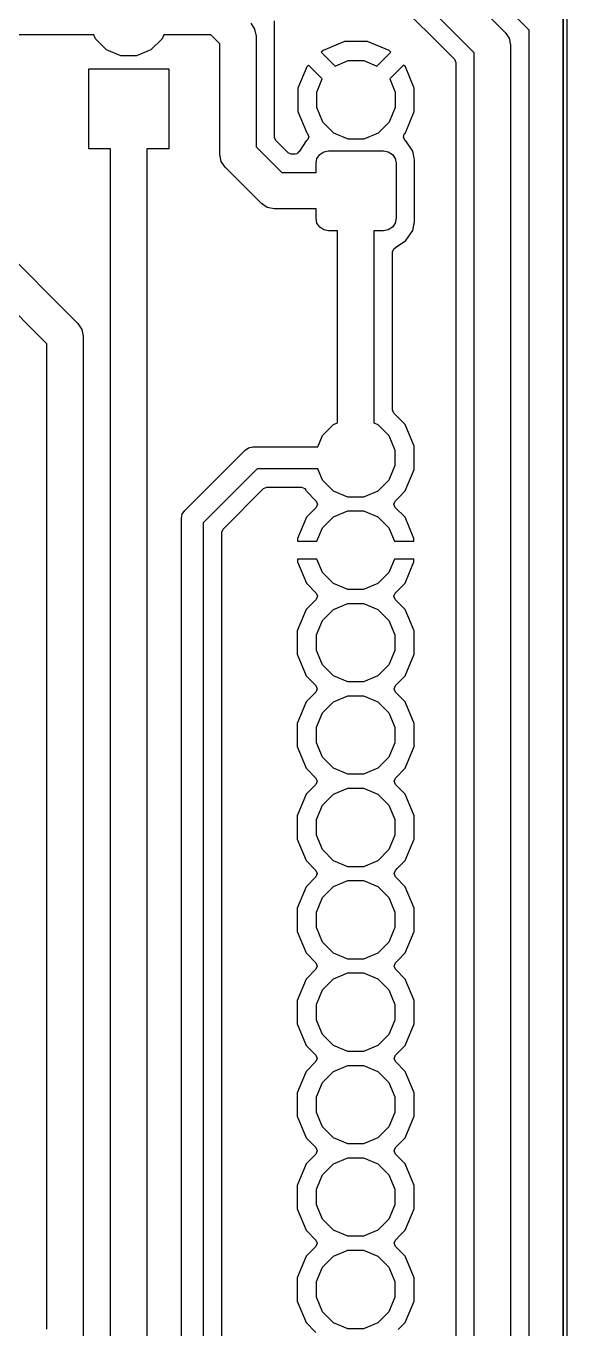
# Model space of a CAD drawing. Header units: millimetres. Extents: x 102.9 to 147, y -135 to -49.9.
# Drawn here: x 132.18 to 147.05, y -115.79 to -79.97 of the extents above; entities that cross this region are included whole.
import ezdxf

# ---------------------------------------------------------------- set-up
doc = ezdxf.new("R2010")
doc.units = ezdxf.units.MM
doc.layers.add('B.Cu', color=153, linetype='CONTINUOUS', true_color=0x4d7fc4)

msp = doc.modelspace()

# ---------------------------------------------------------------- linework, layer by layer
at = {"layer": 'B.Cu', "linetype": 'CONTINUOUS'}
for p, q in [((146.95, -134.95), (146.95, -50.05)), ((147.05, -50), (147.05, -135)), ((146.9495, -50.1745), (146.9495, -134.8255)), ((134.603553, -69.396447), (145.353554, -80.146447)), ((144.5, -80.707106), (134.042894, -70.25)), ((133.868585, -70.794819), (143.955181, -80.881415)), ((146.008501, -80.082266), (137.48964, -71.563405)), ((139.0085, -80.691852), (139.0085, -79.832265)), ((134.039353, -80.21), (131.460647, -80.21)), ((134.085383, -80.321127), (134.039353, -80.21)), ((135.960647, -80.21), (135.914617, -80.321127)), ((137.252894, -80.21), (135.960647, -80.21)), ((137.5, -80.457106), (137.252894, -80.21)), ((138.353553, -79.896446), (138.46194, -80.058658)), ((138.46194, -80.058658), (138.5, -80.25)), ((145.353554, -80.146447), (145.46194, -80.308658)), ((146.008501, -80.942396), (146.008501, -80.082266)), ((134.388873, -80.624617), (134.085383, -80.321127)), ((135.914617, -80.321127), (135.611127, -80.624617)), ((137.5, -83.5), (137.5, -80.457106)), ((138.5, -80.25), (138.5, -83.292893)), ((140.931738, -80.4), (140.343672, -80.643585)), ((141.568261, -80.4), (140.931738, -80.4)), ((142.156327, -80.643585), (141.568261, -80.4)), ((145.46194, -80.308658), (145.5, -80.5)), ((145.5, -80.5), (145.5, -123)), ((134.785401, -80.788864), (134.388873, -80.624617)), ((135.214599, -80.788864), (134.785401, -80.788864)), ((135.611127, -80.624617), (135.214599, -80.788864)), ((139.0085, -83.030903), (139.0085, -80.691852)), ((140.343671, -80.643586), (140.295406, -80.691852)), ((140.295406, -80.691852), (140.674273, -81.070719)), ((140.343672, -80.643585), (140.343671, -80.643586)), ((140.674273, -81.070719), (141.035401, -80.921136)), ((141.035401, -80.921136), (141.464599, -80.921136)), ((141.464599, -80.921136), (141.825726, -81.070719)), ((141.825726, -81.070719), (142.204594, -80.691852)), ((142.204594, -80.691852), (142.156327, -80.643585)), ((143.955181, -80.881415), (143.9915, -80.969096)), ((144.5, -122.792893), (144.5, -80.707106)), ((133.9, -83.35), (133.9, -81.15)), ((133.9, -81.15), (136.1, -81.15)), ((136.1, -81.15), (136.1, -83.35)), ((139.893585, -81.093672), (139.65, -81.681738)), ((139.893586, -81.093671), (139.893585, -81.093672)), ((139.941852, -81.045406), (139.893586, -81.093671)), ((140.320719, -81.424273), (139.941852, -81.045406)), ((142.558148, -81.045406), (142.17928, -81.424273)), ((142.606414, -81.093672), (142.558148, -81.045406)), ((142.849999, -81.681738), (142.606414, -81.093672)), ((143.9915, -80.969096), (143.9915, -122.530904)), ((146.0085, -80.942401), (146.008501, -80.942396)), ((146.0085, -123.417735), (146.0085, -80.942401)), ((140.171136, -81.785401), (140.320719, -81.424273)), ((142.17928, -81.424273), (142.328864, -81.785401)), ((139.65, -81.681738), (139.65, -82.318261)), ((140.171136, -82.214599), (140.171136, -81.785401)), ((142.328864, -81.785401), (142.328864, -82.214599)), ((142.85, -81.681741), (142.849999, -81.681738)), ((142.85, -82.318258), (142.85, -81.681741)), ((139.65, -82.318261), (139.893585, -82.906327)), ((140.335383, -82.611127), (140.171136, -82.214599)), ((142.328864, -82.214599), (142.164617, -82.611127)), ((142.606414, -82.906327), (142.849999, -82.318261)), ((142.849999, -82.318261), (142.85, -82.318258)), ((140.638873, -82.914617), (140.335383, -82.611127)), ((142.164617, -82.611127), (141.861127, -82.914617)), ((139.044819, -83.118584), (139.0085, -83.030903)), ((139.893585, -82.906327), (139.914697, -82.927439)), ((139.914697, -82.927439), (139.951016, -83.01512)), ((139.951016, -83.01512), (139.914697, -83.102801)), ((141.035401, -83.078864), (140.638873, -82.914617)), ((141.464599, -83.078864), (141.035401, -83.078864)), ((141.861127, -82.914617), (141.464599, -83.078864)), ((142.551366, -83.039314), (142.56988, -82.946231)), ((142.604092, -83.118223), (142.551366, -83.039314)), ((142.56988, -82.946231), (142.585303, -82.927438)), ((142.585303, -82.927438), (142.606414, -82.906327)), ((134.5, -83.35), (133.9, -83.35)), ((134.5, -116.792894), (134.5, -83.35)), ((136.1, -83.35), (135.5, -83.35)), ((135.5, -83.35), (135.5, -117)), ((138.5, -83.292893), (139.207107, -84)), ((139.381416, -83.455181), (139.044819, -83.118584)), ((139.671959, -83.432395), (139.662521, -83.455181)), ((139.683454, -83.420899), (139.671959, -83.432395)), ((139.684163, -83.421373), (139.683454, -83.420899)), ((139.686541, -83.417813), (139.684163, -83.421373)), ((139.6894, -83.414955), (139.686541, -83.417813)), ((139.690947, -83.411219), (139.6894, -83.414955)), ((139.879311, -83.129312), (139.690947, -83.411219)), ((139.879315, -83.129308), (139.879311, -83.129312)), ((139.89591, -83.11822), (139.879315, -83.129308)), ((139.914697, -83.102801), (139.89591, -83.11822)), ((140.250682, -83.500682), (140.362203, -83.426166)), ((140.362203, -83.426166), (140.49375, -83.4)), ((140.49375, -83.4), (142.00625, -83.4)), ((142.00625, -83.4), (142.137797, -83.426166)), ((142.137797, -83.426166), (142.249318, -83.500682)), ((142.620688, -83.129312), (142.604092, -83.118223)), ((142.809052, -83.411218), (142.620688, -83.129312)), ((142.809052, -83.411219), (142.809052, -83.411218)), ((142.809053, -83.41122), (142.809052, -83.411219)), ((142.836339, -83.548402), (142.809053, -83.41122)), ((137.53806, -83.691342), (137.5, -83.5)), ((137.646447, -83.853553), (137.53806, -83.691342)), ((139.469097, -83.4915), (139.381416, -83.455181)), ((139.57484, -83.4915), (139.469097, -83.4915)), ((139.622291, -83.482062), (139.57484, -83.4915)), ((139.639733, -83.464619), (139.622291, -83.482062)), ((139.662521, -83.455181), (139.639733, -83.464619)), ((140.15, -83.74375), (140.176166, -83.612203)), ((140.15, -84), (140.15, -83.74375)), ((140.176166, -83.612203), (140.250682, -83.500682)), ((142.249318, -83.500682), (142.323834, -83.612203)), ((142.323834, -83.612203), (142.35, -83.74375)), ((142.35, -83.74375), (142.35, -85.25625)), ((142.858499, -83.65981), (142.836339, -83.548402)), ((142.8585, -85.340191), (142.858499, -83.65981)), ((138.646447, -84.853554), (137.646447, -83.853553)), ((139.207107, -84), (140.15, -84)), ((138.808655, -84.961937), (138.646447, -84.853554)), ((138.808658, -84.96194), (138.808655, -84.961937)), ((139, -85), (138.808658, -84.96194)), ((140.15, -85), (139, -85)), ((140.15, -85.25625), (140.15, -85)), ((131, -85.542893), (133.603553, -88.146446)), ((140.176166, -85.387797), (140.15, -85.25625)), ((140.250682, -85.499318), (140.176166, -85.387797)), ((140.362203, -85.573834), (140.250682, -85.499318)), ((140.49375, -85.6), (140.362203, -85.573834)), ((142.137797, -85.573834), (142.00625, -85.6)), ((142.249318, -85.499318), (142.137797, -85.573834)), ((142.323834, -85.387797), (142.249318, -85.499318)), ((142.35, -85.25625), (142.323834, -85.387797)), ((142.620688, -85.870688), (142.809052, -85.588782)), ((142.809052, -85.588782), (142.8585, -85.340191)), ((140.74, -85.6), (140.49375, -85.6)), ((140.74, -90.879352), (140.74, -85.6)), ((142.00625, -85.6), (141.74, -85.6)), ((141.74, -85.6), (141.74, -90.879352)), ((142.338782, -86.059052), (142.620688, -85.870688)), ((132.75, -88.707106), (130.146447, -86.103553)), ((142.2485, -86.178774), (142.284819, -86.091093)), ((142.2485, -90.522376), (142.2485, -86.178774)), ((142.284819, -86.091093), (142.329046, -86.067456)), ((142.327501, -86.063724), (142.338778, -86.059052)), ((142.329046, -86.067456), (142.327501, -86.063724)), ((142.338778, -86.059052), (142.338782, -86.059052)), ((133.603553, -88.146446), (133.71194, -88.308658)), ((133.71194, -88.308658), (133.75, -88.5)), ((132.75, -115.792893), (132.75, -88.707106)), ((133.75, -88.5), (133.75, -116)), ((142.284819, -90.610057), (142.2485, -90.522376)), ((140.325383, -91.228873), (140.628873, -90.925383)), ((140.628873, -90.925383), (140.74, -90.879352)), ((141.74, -90.879352), (141.851127, -90.925383)), ((141.851127, -90.925383), (142.154617, -91.228873)), ((142.60362, -90.928858), (142.284819, -90.610057)), ((142.8485, -91.52005), (142.60362, -90.928858)), ((140.19651, -91.54), (140.325383, -91.228873)), ((142.154617, -91.228873), (142.318864, -91.625401)), ((136.537868, -93.287868), (138.197868, -91.627868)), ((138.197868, -91.627868), (138.295195, -91.562836)), ((138.295195, -91.562836), (138.41, -91.54)), ((138.41, -91.54), (140.19651, -91.54)), ((142.318864, -91.625401), (142.318864, -92.054599)), ((142.8485, -92.15995), (142.8485, -91.52005)), ((138.534264, -92.14), (137.05, -93.624264)), ((140.19651, -92.14), (138.534264, -92.14)), ((140.325383, -92.451127), (140.19651, -92.14)), ((142.318864, -92.054599), (142.154617, -92.451127)), ((142.60362, -92.751142), (142.8485, -92.15995)), ((137.594819, -93.798572), (138.708573, -92.684819)), ((138.708573, -92.684819), (138.796254, -92.6485)), ((138.796254, -92.6485), (139.75101, -92.6485)), ((139.75101, -92.6485), (139.838691, -92.684819)), ((139.838691, -92.684819), (139.86557, -92.725046)), ((139.86557, -92.725046), (139.876378, -92.751139)), ((139.876378, -92.751139), (139.876381, -92.751143)), ((139.876381, -92.751143), (140.153567, -93.028329)), ((140.628873, -92.754617), (140.325383, -92.451127)), ((141.025401, -92.918864), (140.628873, -92.754617)), ((141.851127, -92.754617), (141.454599, -92.918864)), ((142.154617, -92.451127), (141.851127, -92.754617)), ((142.432016, -92.922746), (142.60362, -92.751142)), ((140.153567, -93.028329), (140.189886, -93.11601)), ((140.189886, -93.11601), (140.153567, -93.203691)), ((141.454599, -92.918864), (141.025401, -92.918864)), ((142.290114, -93.11601), (142.326433, -93.028329)), ((142.326433, -93.203691), (142.290114, -93.11601)), ((142.326433, -93.028329), (142.432016, -92.922746)), ((136.45, -93.5), (136.472836, -93.385195)), ((136.472836, -93.385195), (136.537868, -93.287868)), ((139.883585, -93.473672), (139.64, -94.061738)), ((139.883586, -93.473671), (139.883585, -93.473672)), ((140.153567, -93.203691), (139.883586, -93.473671)), ((140.325383, -93.768873), (140.628873, -93.465383)), ((140.628873, -93.465383), (141.025401, -93.301136)), ((141.025401, -93.301136), (141.454599, -93.301136)), ((141.454599, -93.301136), (141.851127, -93.465383)), ((141.851127, -93.465383), (142.154617, -93.768873)), ((142.596414, -93.473672), (142.326433, -93.203691)), ((142.839999, -94.061738), (142.596414, -93.473672)), ((136.45, -120.875736), (136.45, -93.5)), ((137.05, -93.624264), (137.05, -121)), ((137.5585, -93.886253), (137.594819, -93.798572)), ((140.1758, -94.13), (140.325383, -93.768873)), ((142.154617, -93.768873), (142.3042, -94.13)), ((137.5585, -94.297157), (137.5585, -93.886253)), ((139.64, -94.061738), (139.64, -94.13)), ((139.64, -94.13), (140.1758, -94.13)), ((142.3042, -94.13), (142.84, -94.13)), ((142.84, -94.061741), (142.839999, -94.061738)), ((142.84, -94.13), (142.84, -94.061741)), ((137.5585, -120.665109), (137.5585, -94.297157)), ((140.1758, -94.63), (139.64, -94.63)), ((139.64, -94.63), (139.64, -94.698261)), ((139.64, -94.698261), (139.883585, -95.286327)), ((140.325383, -94.991127), (140.1758, -94.63)), ((142.3042, -94.63), (142.154617, -94.991127)), ((142.84, -94.63), (142.3042, -94.63)), ((142.596414, -95.286327), (142.839999, -94.698261)), ((142.839999, -94.698261), (142.84, -94.698258)), ((142.84, -94.698258), (142.84, -94.63)), ((140.628873, -95.294617), (140.325383, -94.991127)), ((142.154617, -94.991127), (141.851127, -95.294617)), ((139.883585, -95.286327), (140.153567, -95.556309)), ((140.153567, -95.556309), (140.189886, -95.64399)), ((141.025401, -95.458864), (140.628873, -95.294617)), ((141.454599, -95.458864), (141.025401, -95.458864)), ((141.851127, -95.294617), (141.454599, -95.458864)), ((142.290114, -95.64399), (142.326433, -95.556309)), ((142.326433, -95.556309), (142.596413, -95.286328)), ((142.596413, -95.286328), (142.596414, -95.286327)), ((140.153567, -95.731671), (139.876381, -96.008856)), ((140.189886, -95.64399), (140.153567, -95.731671)), ((140.628873, -96.005383), (141.025401, -95.841136)), ((141.025401, -95.841136), (141.454599, -95.841136)), ((141.454599, -95.841136), (141.851127, -96.005383)), ((142.326433, -95.731671), (142.290114, -95.64399)), ((142.60362, -96.008858), (142.326433, -95.731671)), ((139.87638, -96.008857), (139.6315, -96.600048)), ((139.876381, -96.008856), (139.87638, -96.008857)), ((140.161136, -96.705401), (140.325383, -96.308873)), ((140.325383, -96.308873), (140.628873, -96.005383)), ((141.851127, -96.005383), (142.154617, -96.308873)), ((142.154617, -96.308873), (142.318864, -96.705401)), ((142.8485, -96.60005), (142.60362, -96.008858)), ((139.6315, -96.600048), (139.6315, -97.239951)), ((142.8485, -97.23995), (142.8485, -96.60005)), ((140.161136, -97.134599), (140.161136, -96.705401)), ((142.318864, -96.705401), (142.318864, -97.134599)), ((139.6315, -97.239951), (139.87638, -97.831142)), ((140.325383, -97.531127), (140.161136, -97.134599)), ((142.318864, -97.134599), (142.154617, -97.531127)), ((142.60362, -97.831142), (142.8485, -97.23995)), ((140.628873, -97.834617), (140.325383, -97.531127)), ((142.154617, -97.531127), (141.851127, -97.834617)), ((139.87638, -97.831142), (140.147557, -98.102319)), ((140.147557, -98.102319), (140.183876, -98.19)), ((141.025401, -97.998864), (140.628873, -97.834617)), ((141.454599, -97.998864), (141.025401, -97.998864)), ((141.851127, -97.834617), (141.454599, -97.998864)), ((142.296124, -98.19), (142.332443, -98.102319)), ((142.332443, -98.102319), (142.38636, -98.048402)), ((142.38636, -98.048402), (142.60362, -97.831142)), ((140.147557, -98.277681), (139.876381, -98.548856)), ((140.183876, -98.19), (140.147557, -98.277681)), ((140.628873, -98.545383), (141.025401, -98.381136)), ((141.025401, -98.381136), (141.454599, -98.381136)), ((141.454599, -98.381136), (141.851127, -98.545383)), ((142.332443, -98.277681), (142.296124, -98.19)), ((142.60362, -98.548858), (142.332443, -98.277681)), ((139.87638, -98.548857), (139.6315, -99.140048)), ((139.876381, -98.548856), (139.87638, -98.548857)), ((140.325383, -98.848873), (140.628873, -98.545383)), ((141.851127, -98.545383), (142.154617, -98.848873)), ((142.8485, -99.14005), (142.60362, -98.548858)), ((139.6315, -99.140048), (139.6315, -99.779951)), ((140.161136, -99.245401), (140.325383, -98.848873)), ((142.154617, -98.848873), (142.318864, -99.245401)), ((142.8485, -99.77995), (142.8485, -99.14005)), ((140.161136, -99.674599), (140.161136, -99.245401)), ((142.318864, -99.245401), (142.318864, -99.674599)), ((139.6315, -99.779951), (139.87638, -100.371142)), ((140.325383, -100.071127), (140.161136, -99.674599)), ((142.318864, -99.674599), (142.154617, -100.071127)), ((142.60362, -100.371142), (142.8485, -99.77995)), ((140.628873, -100.374617), (140.325383, -100.071127)), ((142.154617, -100.071127), (141.851127, -100.374617)), ((139.87638, -100.371142), (140.147557, -100.642319)), ((141.025401, -100.538864), (140.628873, -100.374617)), ((141.454599, -100.538864), (141.025401, -100.538864)), ((141.851127, -100.374617), (141.454599, -100.538864)), ((142.332444, -100.642318), (142.60362, -100.371142)), ((140.147557, -100.817681), (139.876381, -101.088856)), ((140.147557, -100.642319), (140.183876, -100.73)), ((140.183876, -100.73), (140.147557, -100.817681)), ((140.628873, -101.085383), (141.025401, -100.921136)), ((141.025401, -100.921136), (141.454599, -100.921136)), ((141.454599, -100.921136), (141.851127, -101.085383)), ((142.296124, -100.73), (142.332443, -100.642319)), ((142.332443, -100.817681), (142.296124, -100.73)), ((142.332443, -100.642319), (142.332444, -100.642318)), ((142.60362, -101.088858), (142.332443, -100.817681)), ((139.87638, -101.088857), (139.6315, -101.680048)), ((139.876381, -101.088856), (139.87638, -101.088857)), ((140.325383, -101.388873), (140.628873, -101.085383)), ((141.851127, -101.085383), (142.154617, -101.388873)), ((142.8485, -101.68005), (142.60362, -101.088858)), ((139.6315, -101.680048), (139.6315, -102.319951)), ((140.161136, -101.785401), (140.325383, -101.388873)), ((142.154617, -101.388873), (142.318864, -101.785401)), ((142.8485, -102.31995), (142.8485, -101.68005)), ((140.161136, -102.214599), (140.161136, -101.785401)), ((142.318864, -101.785401), (142.318864, -102.214599)), ((139.6315, -102.319951), (139.87638, -102.911142)), ((140.325383, -102.611127), (140.161136, -102.214599)), ((142.318864, -102.214599), (142.154617, -102.611127)), ((142.60362, -102.911142), (142.8485, -102.31995)), ((140.628873, -102.914617), (140.325383, -102.611127)), ((142.154617, -102.611127), (141.851127, -102.914617)), ((139.87638, -102.911142), (140.147557, -103.182319)), ((141.025401, -103.078864), (140.628873, -102.914617)), ((141.454599, -103.078864), (141.025401, -103.078864)), ((141.851127, -102.914617), (141.454599, -103.078864)), ((142.332443, -103.182319), (142.382261, -103.132501)), ((142.382261, -103.132501), (142.60362, -102.911142)), ((140.147557, -103.357681), (139.876381, -103.628856)), ((140.147557, -103.182319), (140.183876, -103.27)), ((140.183876, -103.27), (140.147557, -103.357681)), ((140.628873, -103.625383), (141.025401, -103.461136)), ((141.025401, -103.461136), (141.454599, -103.461136)), ((141.454599, -103.461136), (141.851127, -103.625383)), ((142.296124, -103.27), (142.332443, -103.182319)), ((142.332443, -103.357681), (142.296124, -103.27)), ((142.60362, -103.628858), (142.332443, -103.357681)), ((139.87638, -103.628857), (139.6315, -104.220048)), ((139.876381, -103.628856), (139.87638, -103.628857)), ((140.325383, -103.928873), (140.628873, -103.625383)), ((141.851127, -103.625383), (142.154617, -103.928873)), ((142.8485, -104.22005), (142.60362, -103.628858)), ((140.161136, -104.325401), (140.325383, -103.928873)), ((142.154617, -103.928873), (142.318864, -104.325401)), ((139.6315, -104.220048), (139.6315, -104.859951)), ((140.161136, -104.754599), (140.161136, -104.325401)), ((142.318864, -104.325401), (142.318864, -104.754599)), ((142.8485, -104.85995), (142.8485, -104.22005)), ((139.6315, -104.859951), (139.87638, -105.451142)), ((140.325383, -105.151127), (140.161136, -104.754599)), ((142.318864, -104.754599), (142.154617, -105.151127)), ((142.60362, -105.451142), (142.8485, -104.85995)), ((140.628873, -105.454617), (140.325383, -105.151127)), ((142.154617, -105.151127), (141.851127, -105.454617)), ((139.87638, -105.451142), (140.147557, -105.722319)), ((141.025401, -105.618864), (140.628873, -105.454617)), ((141.454599, -105.618864), (141.025401, -105.618864)), ((141.851127, -105.454617), (141.454599, -105.618864)), ((142.332443, -105.722319), (142.408316, -105.646446)), ((142.408316, -105.646446), (142.60362, -105.451142)), ((140.147557, -105.897681), (139.876381, -106.168856)), ((140.147557, -105.722319), (140.183876, -105.81)), ((140.183876, -105.81), (140.147557, -105.897681)), ((140.628873, -106.165383), (141.025401, -106.001136)), ((141.025401, -106.001136), (141.454599, -106.001136)), ((141.454599, -106.001136), (141.851127, -106.165383)), ((142.296124, -105.81), (142.332443, -105.722319)), ((142.332443, -105.897681), (142.296124, -105.81)), ((142.60362, -106.168858), (142.332443, -105.897681)), ((139.87638, -106.168857), (139.6315, -106.760048)), ((139.876381, -106.168856), (139.87638, -106.168857)), ((140.325383, -106.468873), (140.628873, -106.165383)), ((141.851127, -106.165383), (142.154617, -106.468873)), ((142.8485, -106.76005), (142.60362, -106.168858)), ((140.161136, -106.865401), (140.325383, -106.468873)), ((142.154617, -106.468873), (142.318864, -106.865401)), ((139.6315, -106.760048), (139.6315, -107.399951)), ((140.161136, -107.294599), (140.161136, -106.865401)), ((142.318864, -106.865401), (142.318864, -107.294599)), ((142.8485, -107.39995), (142.8485, -106.76005)), ((139.6315, -107.399951), (139.87638, -107.991142)), ((140.325383, -107.691127), (140.161136, -107.294599)), ((142.318864, -107.294599), (142.154617, -107.691127)), ((142.60362, -107.991142), (142.8485, -107.39995)), ((140.628873, -107.994617), (140.325383, -107.691127)), ((142.154617, -107.691127), (141.851127, -107.994617)), ((139.87638, -107.991142), (140.147557, -108.262319)), ((141.025401, -108.158864), (140.628873, -107.994617)), ((141.851127, -107.994617), (141.454599, -108.158864)), ((142.332443, -108.262319), (142.60362, -107.991142)), ((140.147557, -108.437681), (139.876381, -108.708856)), ((140.147557, -108.262319), (140.183876, -108.35)), ((140.183876, -108.35), (140.147557, -108.437681)), ((141.454599, -108.158864), (141.025401, -108.158864)), ((142.296124, -108.35), (142.332443, -108.262319)), ((142.332443, -108.437681), (142.296124, -108.35)), ((142.60362, -108.708858), (142.332443, -108.437681)), ((139.87638, -108.708857), (139.6315, -109.300048)), ((139.876381, -108.708856), (139.87638, -108.708857)), ((140.325383, -109.008873), (140.628873, -108.705383)), ((140.628873, -108.705383), (141.025401, -108.541136)), ((141.025401, -108.541136), (141.454599, -108.541136)), ((141.454599, -108.541136), (141.851127, -108.705383)), ((141.851127, -108.705383), (142.154617, -109.008873)), ((142.8485, -109.30005), (142.60362, -108.708858)), ((140.161136, -109.405401), (140.325383, -109.008873)), ((142.154617, -109.008873), (142.318864, -109.405401)), ((139.6315, -109.300048), (139.6315, -109.939951)), ((140.161136, -109.834599), (140.161136, -109.405401)), ((142.318864, -109.405401), (142.318864, -109.834599)), ((142.8485, -109.93995), (142.8485, -109.30005)), ((139.6315, -109.939951), (139.87638, -110.531142)), ((140.325383, -110.231127), (140.161136, -109.834599)), ((142.318864, -109.834599), (142.154617, -110.231127)), ((142.60362, -110.531142), (142.8485, -109.93995)), ((140.628873, -110.534617), (140.325383, -110.231127)), ((142.154617, -110.231127), (141.851127, -110.534617)), ((139.87638, -110.531142), (140.147557, -110.802319)), ((141.025401, -110.698864), (140.628873, -110.534617)), ((141.851127, -110.534617), (141.454599, -110.698864)), ((142.332443, -110.802319), (142.60362, -110.531142)), ((140.147557, -110.977681), (139.876381, -111.248856)), ((140.147557, -110.802319), (140.183876, -110.89)), ((140.183876, -110.89), (140.147557, -110.977681)), ((141.454599, -110.698864), (141.025401, -110.698864)), ((142.296124, -110.89), (142.332443, -110.802319)), ((142.332443, -110.977681), (142.296124, -110.89)), ((142.60362, -111.248858), (142.332443, -110.977681)), ((139.87638, -111.248857), (139.6315, -111.840048)), ((139.876381, -111.248856), (139.87638, -111.248857)), ((140.325383, -111.548873), (140.628873, -111.245383)), ((140.628873, -111.245383), (141.025401, -111.081136)), ((141.025401, -111.081136), (141.454599, -111.081136)), ((141.454599, -111.081136), (141.851127, -111.245383)), ((141.851127, -111.245383), (142.154617, -111.548873)), ((142.8485, -111.84005), (142.60362, -111.248858)), ((140.161136, -111.945401), (140.325383, -111.548873)), ((142.154617, -111.548873), (142.318864, -111.945401)), ((139.6315, -111.840048), (139.6315, -112.479951)), ((140.161136, -112.374599), (140.161136, -111.945401)), ((142.318864, -111.945401), (142.318864, -112.374599)), ((142.8485, -112.47995), (142.8485, -111.84005)), ((140.325383, -112.771127), (140.161136, -112.374599)), ((142.318864, -112.374599), (142.154617, -112.771127)), ((139.6315, -112.479951), (139.87638, -113.071142)), ((140.628873, -113.074617), (140.325383, -112.771127)), ((142.154617, -112.771127), (141.851127, -113.074617)), ((142.60362, -113.071142), (142.8485, -112.47995)), ((139.87638, -113.071142), (140.147557, -113.342319)), ((141.025401, -113.238864), (140.628873, -113.074617)), ((141.851127, -113.074617), (141.454599, -113.238864)), ((142.466346, -113.208416), (142.60362, -113.071142)), ((140.147557, -113.517681), (139.876381, -113.788856)), ((140.147557, -113.342319), (140.183876, -113.43)), ((140.183876, -113.43), (140.147557, -113.517681)), ((141.454599, -113.238864), (141.025401, -113.238864)), ((142.296124, -113.43), (142.332443, -113.342319)), ((142.332443, -113.517681), (142.296124, -113.43)), ((142.332443, -113.342319), (142.466346, -113.208416)), ((142.60362, -113.788858), (142.332443, -113.517681)), ((139.87638, -113.788857), (139.6315, -114.380048)), ((139.876381, -113.788856), (139.87638, -113.788857)), ((140.325383, -114.088873), (140.628873, -113.785383)), ((140.628873, -113.785383), (141.025401, -113.621136)), ((141.025401, -113.621136), (141.454599, -113.621136)), ((141.454599, -113.621136), (141.851127, -113.785383)), ((141.851127, -113.785383), (142.154617, -114.088873)), ((142.8485, -114.38005), (142.60362, -113.788858)), ((140.161136, -114.485401), (140.325383, -114.088873)), ((142.154617, -114.088873), (142.318864, -114.485401)), ((139.6315, -114.380048), (139.6315, -115.019951)), ((140.161136, -114.914599), (140.161136, -114.485401)), ((142.318864, -114.485401), (142.318864, -114.914599)), ((142.8485, -115.01995), (142.8485, -114.38005)), ((140.325383, -115.311127), (140.161136, -114.914599)), ((142.318864, -114.914599), (142.154617, -115.311127)), ((139.6315, -115.019951), (139.87638, -115.611142)), ((140.628873, -115.614617), (140.325383, -115.311127)), ((142.154617, -115.311127), (141.851127, -115.614617)), ((142.60362, -115.611142), (142.8485, -115.01995)), ((139.87638, -115.611142), (140.147557, -115.882319)), ((141.025401, -115.778864), (140.628873, -115.614617)), ((141.851127, -115.614617), (141.454599, -115.778864)), ((142.411022, -115.80374), (142.60362, -115.611142)), ((141.454599, -115.778864), (141.025401, -115.778864))]:
    msp.add_line(p, q, dxfattribs=at)

doc.saveas('drawing.dxf')
